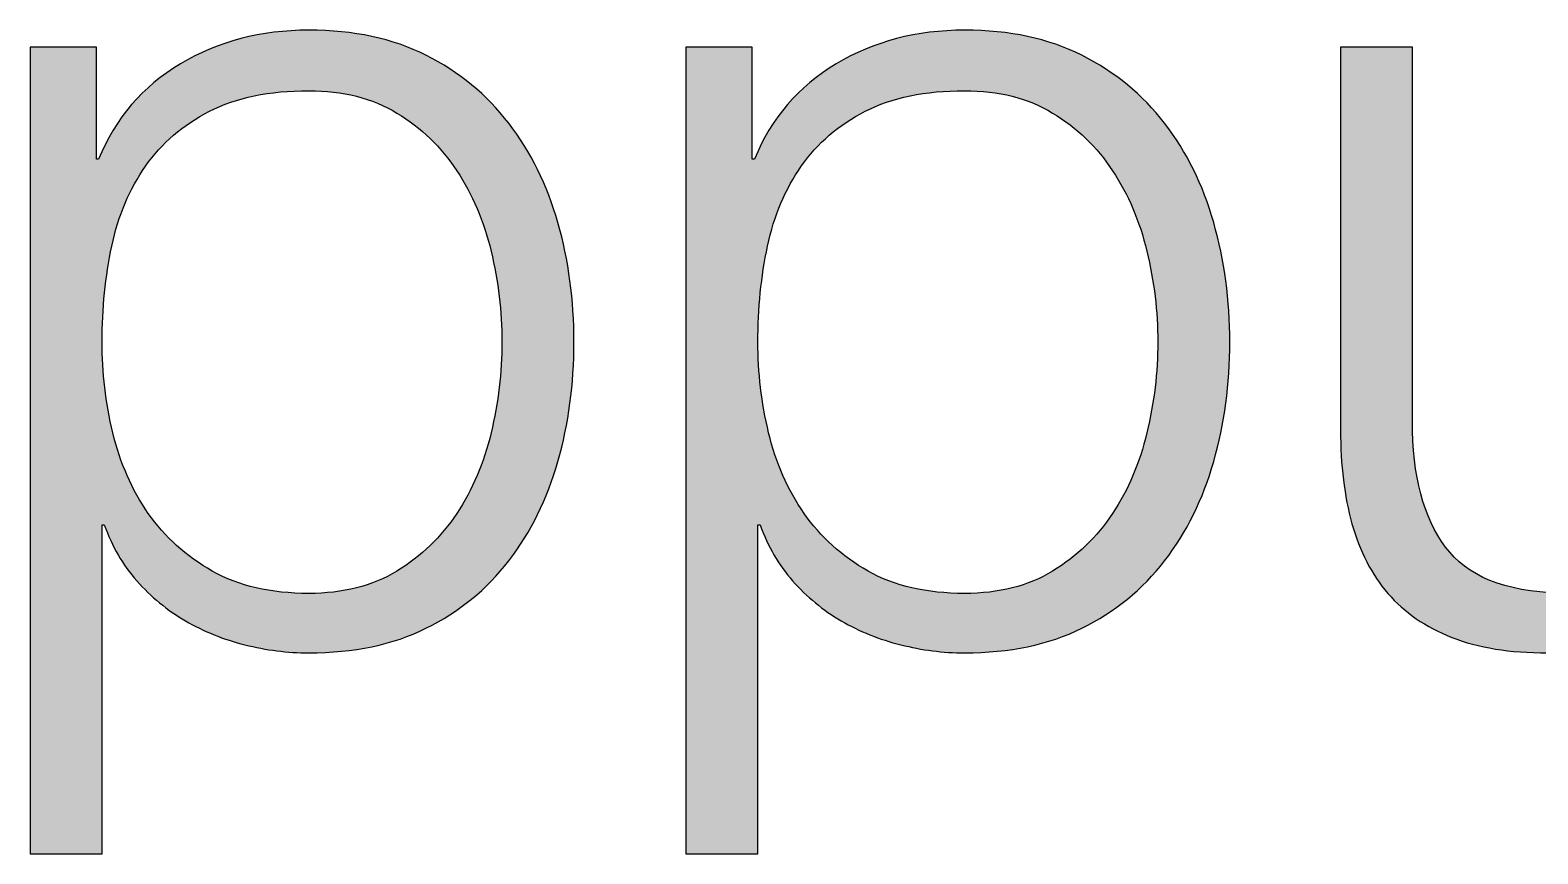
# Paper-space layout 'A3mask' of a CAD drawing. Extents: x 0 to 394, y 0 to 277.
# Drawn here: x 335.856 to 338.363, y 23.775 to 25.145 of the extents above; entities that cross this region are included whole.
import ezdxf
from ezdxf.enums import TextEntityAlignment as Align

# ---------------------------------------------------------------- set-up
doc = ezdxf.new("R2010")
doc.units = 0
doc.layers.get('0').update_dxf_attribs({"linetype": 'CONTINUOUS'})
doc.layers.get('Defpoints').update_dxf_attribs({"linetype": 'CONTINUOUS'})
doc.layers.add('JPP_Mask', color=7, linetype='CONTINUOUS')
doc.styles.add('JPP', font='arial.ttf')

# ---------------------------------------------------------------- blocks, each defined once
blk = doc.blocks.new('A3mask')
at = {"true_color": 0x004a91}
h = blk.add_hatch(color=154, dxfattribs=at)
edge = h.paths.add_edge_path(flags=16)
edge.add_spline(control_points=[(336.6221, 24.777), (336.6101, 24.8268), (336.591, 24.8716), (336.5651, 24.9108), (336.5391, 24.9502), (336.5059, 24.9822), (336.4653, 25.0068), (336.4247, 25.0316), (336.376, 25.0439), (336.319, 25.0439), (336.2531, 25.0439), (336.1981, 25.0326), (336.1538, 25.0096), (336.1093, 24.9869), (336.074, 24.9565), (336.0474, 24.9185), (336.0207, 24.8804), (336.0021, 24.8361), (335.9912, 24.7856), (335.9806, 24.7348), (335.9752, 24.6816), (335.9752, 24.626), (335.9752, 24.5752), (335.981, 24.5248), (335.9931, 24.4747), (336.0051, 24.4246), (336.0249, 24.3801), (336.052, 24.3409), (336.0794, 24.3015), (336.1149, 24.2697), (336.1585, 24.2449), (336.2023, 24.2203), (336.2556, 24.2078), (336.319, 24.2078), (336.376, 24.2078), (336.4247, 24.2203), (336.4653, 24.2449), (336.5059, 24.2697), (336.5391, 24.3015), (336.5651, 24.3409), (336.591, 24.3801), (336.6101, 24.4246), (336.6221, 24.4747), (336.6342, 24.5248), (336.6402, 24.5752), (336.6402, 24.626), (336.6402, 24.6765), (336.6342, 24.7269), (336.6221, 24.777)], knot_values=[0, 0, 0, 0, 1, 1, 1, 2, 2, 2, 3, 3, 3, 4, 4, 4, 5, 5, 5, 6, 6, 6, 7, 7, 7, 8, 8, 8, 9, 9, 9, 10, 10, 10, 11, 11, 11, 12, 12, 12, 13, 13, 13, 14, 14, 14, 15, 15, 15, 16, 16, 16, 16], degree=3, periodic=0)
edge = h.paths.add_edge_path()
edge.add_spline(control_points=[(335.9657, 25.1161), (335.9657, 25.1161), (335.9657, 24.9298), (335.9657, 24.9298), (335.9657, 24.9298), (335.9694, 24.9298), (335.9694, 24.9298), (335.9973, 24.9982), (336.0425, 25.0511), (336.1053, 25.0885), (336.168, 25.1258), (336.2392, 25.1446), (336.319, 25.1446), (336.3939, 25.1446), (336.4586, 25.1307), (336.5138, 25.1029), (336.569, 25.075), (336.6149, 25.0372), (336.6516, 24.9897), (336.6882, 24.9423), (336.7156, 24.8871), (336.7332, 24.8245), (336.7511, 24.7617), (336.7599, 24.6956), (336.7599, 24.626), (336.7599, 24.5562), (336.7511, 24.4901), (336.7332, 24.4272), (336.7156, 24.3646), (336.6882, 24.3096), (336.6516, 24.262), (336.6149, 24.2145), (336.569, 24.1772), (336.5138, 24.1498), (336.4586, 24.1226), (336.3939, 24.109), (336.319, 24.109), (336.2835, 24.109), (336.248, 24.1136), (336.2127, 24.1224), (336.1773, 24.1312), (336.1443, 24.1445), (336.1139, 24.1623), (336.0835, 24.1799), (336.0564, 24.2022), (336.033, 24.2286), (336.0096, 24.2553), (335.9917, 24.2864), (335.9789, 24.3219), (335.9789, 24.3219), (335.9752, 24.3219), (335.9752, 24.3219), (335.9752, 24.3219), (335.9752, 23.7747), (335.9752, 23.7747), (335.9752, 23.7747), (335.8555, 23.7747), (335.8555, 23.7747), (335.8555, 23.7747), (335.8555, 25.1161), (335.8555, 25.1161), (335.8555, 25.1161), (335.9657, 25.1161), (335.9657, 25.1161)], knot_values=[0, 0, 0, 0, 1, 1, 1, 2, 2, 2, 3, 3, 3, 4, 4, 4, 5, 5, 5, 6, 6, 6, 7, 7, 7, 8, 8, 8, 9, 9, 9, 10, 10, 10, 11, 11, 11, 12, 12, 12, 13, 13, 13, 14, 14, 14, 15, 15, 15, 16, 16, 16, 17, 17, 17, 18, 18, 18, 19, 19, 19, 20, 20, 20, 21, 21, 21, 21], degree=3, periodic=0)
h = blk.add_hatch(color=154, dxfattribs=at)
edge = h.paths.add_edge_path(flags=16)
edge.add_spline(control_points=[(337.7127, 24.777), (337.7007, 24.8268), (337.6817, 24.8716), (337.6557, 24.9108), (337.6297, 24.9502), (337.5965, 24.9822), (337.5559, 25.0068), (337.5153, 25.0316), (337.4666, 25.0439), (337.4096, 25.0439), (337.3437, 25.0439), (337.2887, 25.0326), (337.2444, 25.0096), (337.1999, 24.9869), (337.1646, 24.9565), (337.138, 24.9185), (337.1113, 24.8804), (337.0927, 24.8361), (337.0818, 24.7856), (337.0712, 24.7348), (337.0658, 24.6816), (337.0658, 24.626), (337.0658, 24.5752), (337.0716, 24.5248), (337.0837, 24.4747), (337.0958, 24.4246), (337.1155, 24.3801), (337.1426, 24.3409), (337.17, 24.3015), (337.2055, 24.2697), (337.2491, 24.2449), (337.2929, 24.2203), (337.3463, 24.2078), (337.4096, 24.2078), (337.4666, 24.2078), (337.5153, 24.2203), (337.5559, 24.2449), (337.5965, 24.2697), (337.6297, 24.3015), (337.6557, 24.3409), (337.6817, 24.3801), (337.7007, 24.4246), (337.7127, 24.4747), (337.7248, 24.5248), (337.7308, 24.5752), (337.7308, 24.626), (337.7308, 24.6765), (337.7248, 24.7269), (337.7127, 24.777)], knot_values=[0, 0, 0, 0, 1, 1, 1, 2, 2, 2, 3, 3, 3, 4, 4, 4, 5, 5, 5, 6, 6, 6, 7, 7, 7, 8, 8, 8, 9, 9, 9, 10, 10, 10, 11, 11, 11, 12, 12, 12, 13, 13, 13, 14, 14, 14, 15, 15, 15, 16, 16, 16, 16], degree=3, periodic=0)
edge = h.paths.add_edge_path()
edge.add_spline(control_points=[(337.0563, 25.1161), (337.0563, 25.1161), (337.0563, 24.9298), (337.0563, 24.9298), (337.0563, 24.9298), (337.06, 24.9298), (337.06, 24.9298), (337.0879, 24.9982), (337.1331, 25.0511), (337.196, 25.0885), (337.2586, 25.1258), (337.3298, 25.1446), (337.4096, 25.1446), (337.4845, 25.1446), (337.5492, 25.1307), (337.6044, 25.1029), (337.6596, 25.075), (337.7055, 25.0372), (337.7422, 24.9897), (337.7788, 24.9423), (337.8062, 24.8871), (337.8238, 24.8245), (337.8417, 24.7617), (337.8505, 24.6956), (337.8505, 24.626), (337.8505, 24.5562), (337.8417, 24.4901), (337.8238, 24.4272), (337.8062, 24.3646), (337.7788, 24.3096), (337.7422, 24.262), (337.7055, 24.2145), (337.6596, 24.1772), (337.6044, 24.1498), (337.5492, 24.1226), (337.4845, 24.109), (337.4096, 24.109), (337.3741, 24.109), (337.3386, 24.1136), (337.3033, 24.1224), (337.2679, 24.1312), (337.2349, 24.1445), (337.2045, 24.1623), (337.1742, 24.1799), (337.147, 24.2022), (337.1236, 24.2286), (337.1002, 24.2553), (337.0823, 24.2864), (337.0695, 24.3219), (337.0695, 24.3219), (337.0658, 24.3219), (337.0658, 24.3219), (337.0658, 24.3219), (337.0658, 23.7747), (337.0658, 23.7747), (337.0658, 23.7747), (336.9462, 23.7747), (336.9462, 23.7747), (336.9462, 23.7747), (336.9462, 25.1161), (336.9462, 25.1161), (336.9462, 25.1161), (337.0563, 25.1161), (337.0563, 25.1161)], knot_values=[0, 0, 0, 0, 1, 1, 1, 2, 2, 2, 3, 3, 3, 4, 4, 4, 5, 5, 5, 6, 6, 6, 7, 7, 7, 8, 8, 8, 9, 9, 9, 10, 10, 10, 11, 11, 11, 12, 12, 12, 13, 13, 13, 14, 14, 14, 15, 15, 15, 16, 16, 16, 17, 17, 17, 18, 18, 18, 19, 19, 19, 20, 20, 20, 21, 21, 21, 21], degree=3, periodic=0)
h = blk.add_hatch(color=154, dxfattribs=at)
edge = h.paths.add_edge_path()
edge.add_spline(control_points=[(338.8309, 24.1356), (338.8309, 24.1357), (338.8309, 24.3808), (338.8309, 24.6259)], knot_values=[19.49999, 19.49999, 19.49999, 19.49999, 19.99998, 19.99998, 19.99998, 19.99998], degree=3, periodic=0)
edge.add_spline(control_points=[(338.8309, 24.6259), (338.8309, 24.871), (338.8309, 25.1161), (338.8309, 25.1161), (338.8309, 25.1161), (338.8309, 25.1161), (338.8309, 25.1161)], knot_values=[18.999023, 18.999023, 18.999023, 18.999023, 19.499013, 19.499013, 19.499013, 19.49999, 19.49999, 19.49999, 19.49999], degree=3, periodic=0)
edge.add_spline(control_points=[(338.8258, 25.1161), (338.8242, 25.1161), (338.8222, 25.1161), (338.8199, 25.1161)], knot_values=[18.812504, 18.812504, 18.812504, 18.812504, 18.875002, 18.875002, 18.875002, 18.875002], degree=3, periodic=0)
edge.add_spline(control_points=[(338.8199, 25.1161), (338.8176, 25.1161), (338.815, 25.1161), (338.8122, 25.1161)], knot_values=[18.750005, 18.750005, 18.750005, 18.750005, 18.812504, 18.812504, 18.812504, 18.812504], degree=3, periodic=0)
edge.add_spline(control_points=[(338.8122, 25.1161), (338.8066, 25.1161), (338.8001, 25.1161), (338.7931, 25.1161)], knot_values=[18.625007, 18.625007, 18.625007, 18.625007, 18.750005, 18.750005, 18.750005, 18.750005], degree=3, periodic=0)
edge.add_spline(control_points=[(338.7931, 25.1161), (338.7861, 25.1161), (338.7786, 25.1161), (338.7711, 25.1161)], knot_values=[18.50001, 18.50001, 18.50001, 18.50001, 18.625007, 18.625007, 18.625007, 18.625007], degree=3, periodic=0)
edge.add_spline(control_points=[(338.7711, 25.1161), (338.7561, 25.1161), (338.7412, 25.1161), (338.73, 25.1161)], knot_values=[18.250015, 18.250015, 18.250015, 18.250015, 18.50001, 18.50001, 18.50001, 18.50001], degree=3, periodic=0)
edge.add_spline(control_points=[(338.73, 25.1161), (338.7187, 25.1161), (338.7113, 25.1161), (338.7113, 25.1161), (338.7113, 25.1161), (338.7113, 25.1161), (338.7113, 25.1161)], knot_values=[17.999532, 17.999532, 17.999532, 17.999532, 18.249547, 18.249547, 18.249547, 18.250015, 18.250015, 18.250015, 18.250015], degree=3, periodic=0)
edge.add_spline(control_points=[(338.7113, 25.1103), (338.7113, 25.1084), (338.7113, 25.1061), (338.7113, 25.1034)], knot_values=[17.906272, 17.906272, 17.906272, 17.906272, 17.937521, 17.937521, 17.937521, 17.937521], degree=3, periodic=0)
edge.add_spline(control_points=[(338.7113, 25.1034), (338.7113, 25.1006), (338.7113, 25.0975), (338.7113, 25.094)], knot_values=[17.875022, 17.875022, 17.875022, 17.875022, 17.906272, 17.906272, 17.906272, 17.906272], degree=3, periodic=0)
edge.add_spline(control_points=[(338.7113, 25.094), (338.7113, 25.0869), (338.7113, 25.0784), (338.7113, 25.0686)], knot_values=[17.812524, 17.812524, 17.812524, 17.812524, 17.875022, 17.875022, 17.875022, 17.875022], degree=3, periodic=0)
edge.add_spline(control_points=[(338.7113, 25.0686), (338.7113, 25.0588), (338.7113, 25.0477), (338.7113, 25.0356)], knot_values=[17.750025, 17.750025, 17.750025, 17.750025, 17.812524, 17.812524, 17.812524, 17.812524], degree=3, periodic=0)
edge.add_spline(control_points=[(338.7113, 25.0356), (338.7113, 25.0115), (338.7113, 24.9833), (338.7113, 24.9532)], knot_values=[17.625028, 17.625028, 17.625028, 17.625028, 17.750025, 17.750025, 17.750025, 17.750025], degree=3, periodic=0)
edge.add_spline(control_points=[(338.7113, 24.9532), (338.7113, 24.923), (338.7113, 24.8908), (338.7113, 24.8586)], knot_values=[17.50003, 17.50003, 17.50003, 17.50003, 17.625028, 17.625028, 17.625028, 17.625028], degree=3, periodic=0)
edge.add_spline(control_points=[(338.7113, 24.8586), (338.7113, 24.7943), (338.7113, 24.7299), (338.7113, 24.6816)], knot_values=[17.250035, 17.250035, 17.250035, 17.250035, 17.50003, 17.50003, 17.50003, 17.50003], degree=3, periodic=0)
edge.add_spline(control_points=[(338.7113, 24.6816), (338.7113, 24.6333), (338.7113, 24.6012), (338.7113, 24.6012), (338.7113, 24.5517), (338.7055, 24.5033), (338.6941, 24.4557)], knot_values=[16, 16, 16, 16, 16.250035, 16.250035, 16.250035, 17.250035, 17.250035, 17.250035, 17.250035], degree=3, periodic=0)
edge.add_spline(control_points=[(338.6941, 24.4557), (338.6827, 24.4084), (338.6649, 24.3662), (338.641, 24.3295)], knot_values=[15, 15, 15, 15, 16, 16, 16, 16], degree=3, periodic=0)
edge.add_spline(control_points=[(338.641, 24.3295), (338.6169, 24.2927), (338.5865, 24.2632), (338.5496, 24.2412)], knot_values=[14, 14, 14, 14, 15, 15, 15, 15], degree=3, periodic=0)
edge.add_spline(control_points=[(338.5496, 24.2412), (338.5129, 24.2189), (338.4686, 24.2078), (338.4167, 24.2078)], knot_values=[13, 13, 13, 13, 14, 14, 14, 14], degree=3, periodic=0)
edge.add_spline(control_points=[(338.4167, 24.2078), (338.3216, 24.2078), (338.2548, 24.2307), (338.2163, 24.2762)], knot_values=[12, 12, 12, 12, 13, 13, 13, 13], degree=3, periodic=0)
edge.add_spline(control_points=[(338.2163, 24.2762), (338.1776, 24.3219), (338.1569, 24.3889), (338.1544, 24.4778)], knot_values=[11, 11, 11, 11, 12, 12, 12, 12], degree=3, periodic=0)
edge.add_spline(control_points=[(338.1544, 24.4778), (338.1544, 24.4778), (338.1544, 25.1161), (338.1544, 25.1161), (338.1544, 25.1161), (338.1244, 25.1161), (338.0945, 25.1161)], knot_values=[9.5, 9.5, 9.5, 9.5, 10.5, 10.5, 10.5, 11, 11, 11, 11], degree=3, periodic=0)
edge.add_spline(control_points=[(338.0945, 25.1161), (338.0646, 25.1161), (338.0347, 25.1161), (338.0347, 25.1161), (338.0347, 25.1161), (338.0347, 24.957), (338.0347, 24.7978)], knot_values=[8.5, 8.5, 8.5, 8.5, 9, 9, 9, 9.5, 9.5, 9.5, 9.5], degree=3, periodic=0)
edge.add_spline(control_points=[(338.0347, 24.7978), (338.0347, 24.6387), (338.0347, 24.4796), (338.0347, 24.4796), (338.0347, 24.4212), (338.0412, 24.3694), (338.0537, 24.3237)], knot_values=[7, 7, 7, 7, 7.5, 7.5, 7.5, 8.5, 8.5, 8.5, 8.5], degree=3, periodic=0)
edge.add_spline(control_points=[(338.0537, 24.3237), (338.0664, 24.2781), (338.0864, 24.2396), (338.1135, 24.2078)], knot_values=[6, 6, 6, 6, 7, 7, 7, 7], degree=3, periodic=0)
edge.add_spline(control_points=[(338.1135, 24.2078), (338.1409, 24.1762), (338.1764, 24.1519), (338.22, 24.1347), (338.2636, 24.1175), (338.3165, 24.109), (338.3786, 24.109)], knot_values=[4, 4, 4, 4, 5, 5, 5, 6, 6, 6, 6], degree=3, periodic=0)
edge.add_spline(control_points=[(338.3786, 24.109), (338.4522, 24.109), (338.519, 24.1264), (338.579, 24.1614)], knot_values=[3, 3, 3, 3, 4, 4, 4, 4], degree=3, periodic=0)
edge.add_spline(control_points=[(338.579, 24.1614), (338.6394, 24.1962), (338.6853, 24.2465), (338.7168, 24.3124)], knot_values=[2, 2, 2, 2, 3, 3, 3, 3], degree=3, periodic=0)
edge.add_spline(control_points=[(338.7208, 24.3124), (338.7208, 24.3124), (338.7208, 24.2682), (338.7208, 24.224)], knot_values=[0.5, 0.5, 0.5, 0.5, 1, 1, 1, 1], degree=3, periodic=0)
edge.add_spline(control_points=[(338.7208, 24.224), (338.7208, 24.1798), (338.7208, 24.1356), (338.7208, 24.1356), (338.7208, 24.1356), (338.7277, 24.1356), (338.738, 24.1356)], knot_values=[20.749965, 20.749965, 20.749965, 20.749965, 21.249965, 21.249965, 21.249965, 21.5, 21.5, 21.5, 21.5], degree=3, periodic=0)
edge.add_spline(control_points=[(338.738, 24.1356), (338.7483, 24.1356), (338.7621, 24.1356), (338.7759, 24.1356)], knot_values=[20.49997, 20.49997, 20.49997, 20.49997, 20.749965, 20.749965, 20.749965, 20.749965], degree=3, periodic=0)
edge.add_spline(control_points=[(338.7759, 24.1356), (338.7827, 24.1356), (338.7896, 24.1356), (338.7961, 24.1356)], knot_values=[20.374972, 20.374972, 20.374972, 20.374972, 20.49997, 20.49997, 20.49997, 20.49997], degree=3, periodic=0)
edge.add_spline(control_points=[(338.7961, 24.1356), (338.8025, 24.1356), (338.8086, 24.1356), (338.8137, 24.1356)], knot_values=[20.249975, 20.249975, 20.249975, 20.249975, 20.374972, 20.374972, 20.374972, 20.374972], degree=3, periodic=0)
edge.add_spline(control_points=[(338.8208, 24.1356), (338.8229, 24.1356), (338.8247, 24.1356), (338.8262, 24.1356)], knot_values=[20.124977, 20.124977, 20.124977, 20.124977, 20.187476, 20.187476, 20.187476, 20.187476], degree=3, periodic=0)
edge.add_spline(control_points=[(338.8309, 24.1356), (338.8309, 24.1356), (338.8309, 24.1356), (338.8309, 24.1356), (338.8309, 24.1356), (338.8309, 24.1356), (338.8309, 24.1356)], knot_values=[19.99998, 19.99998, 19.99998, 19.99998, 20, 20, 20, 20.001445, 20.001445, 20.001445, 20.001445], degree=3, periodic=0)
at = {"layer": 'Defpoints', "color": 154, "true_color": 0x004a91}
for points, knots in [([(335.9657, 25.1161), (335.9657, 25.1161), (335.9657, 24.9298), (335.9657, 24.9298), (335.9657, 24.9298), (335.9694, 24.9298), (335.9694, 24.9298), (335.9973, 24.9982), (336.0425, 25.0511), (336.1053, 25.0885), (336.168, 25.1258), (336.2392, 25.1446), (336.319, 25.1446), (336.3939, 25.1446), (336.4586, 25.1307), (336.5138, 25.1029), (336.569, 25.075), (336.6149, 25.0372), (336.6516, 24.9897), (336.6882, 24.9423), (336.7156, 24.8871), (336.7332, 24.8245), (336.7511, 24.7617), (336.7599, 24.6956), (336.7599, 24.626), (336.7599, 24.5562), (336.7511, 24.4901), (336.7332, 24.4272), (336.7156, 24.3646), (336.6882, 24.3096), (336.6516, 24.262), (336.6149, 24.2145), (336.569, 24.1772), (336.5138, 24.1498), (336.4586, 24.1226), (336.3939, 24.109), (336.319, 24.109), (336.2835, 24.109), (336.248, 24.1136), (336.2127, 24.1224), (336.1773, 24.1312), (336.1443, 24.1445), (336.1139, 24.1623), (336.0835, 24.1799), (336.0564, 24.2022), (336.033, 24.2286), (336.0096, 24.2553), (335.9917, 24.2864), (335.9789, 24.3219), (335.9789, 24.3219), (335.9752, 24.3219), (335.9752, 24.3219), (335.9752, 24.3219), (335.9752, 23.7747), (335.9752, 23.7747), (335.9752, 23.7747), (335.8555, 23.7747), (335.8555, 23.7747), (335.8555, 23.7747), (335.8555, 25.1161), (335.8555, 25.1161), (335.8555, 25.1161), (335.9657, 25.1161), (335.9657, 25.1161)], [0, 0, 0, 0, 1, 1, 1, 2, 2, 2, 3, 3, 3, 4, 4, 4, 5, 5, 5, 6, 6, 6, 7, 7, 7, 8, 8, 8, 9, 9, 9, 10, 10, 10, 11, 11, 11, 12, 12, 12, 13, 13, 13, 14, 14, 14, 15, 15, 15, 16, 16, 16, 17, 17, 17, 18, 18, 18, 19, 19, 19, 20, 20, 20, 21, 21, 21, 21]), ([(337.0563, 25.1161), (337.0563, 25.1161), (337.0563, 24.9298), (337.0563, 24.9298), (337.0563, 24.9298), (337.06, 24.9298), (337.06, 24.9298), (337.0879, 24.9982), (337.1331, 25.0511), (337.196, 25.0885), (337.2586, 25.1258), (337.3298, 25.1446), (337.4096, 25.1446), (337.4845, 25.1446), (337.5492, 25.1307), (337.6044, 25.1029), (337.6596, 25.075), (337.7055, 25.0372), (337.7422, 24.9897), (337.7788, 24.9423), (337.8062, 24.8871), (337.8238, 24.8245), (337.8417, 24.7617), (337.8505, 24.6956), (337.8505, 24.626), (337.8505, 24.5562), (337.8417, 24.4901), (337.8238, 24.4272), (337.8062, 24.3646), (337.7788, 24.3096), (337.7422, 24.262), (337.7055, 24.2145), (337.6596, 24.1772), (337.6044, 24.1498), (337.5492, 24.1226), (337.4845, 24.109), (337.4096, 24.109), (337.3741, 24.109), (337.3386, 24.1136), (337.3033, 24.1224), (337.2679, 24.1312), (337.2349, 24.1445), (337.2045, 24.1623), (337.1742, 24.1799), (337.147, 24.2022), (337.1236, 24.2286), (337.1002, 24.2553), (337.0823, 24.2864), (337.0695, 24.3219), (337.0695, 24.3219), (337.0658, 24.3219), (337.0658, 24.3219), (337.0658, 24.3219), (337.0658, 23.7747), (337.0658, 23.7747), (337.0658, 23.7747), (336.9462, 23.7747), (336.9462, 23.7747), (336.9462, 23.7747), (336.9462, 25.1161), (336.9462, 25.1161), (336.9462, 25.1161), (337.0563, 25.1161), (337.0563, 25.1161)], [0, 0, 0, 0, 1, 1, 1, 2, 2, 2, 3, 3, 3, 4, 4, 4, 5, 5, 5, 6, 6, 6, 7, 7, 7, 8, 8, 8, 9, 9, 9, 10, 10, 10, 11, 11, 11, 12, 12, 12, 13, 13, 13, 14, 14, 14, 15, 15, 15, 16, 16, 16, 17, 17, 17, 18, 18, 18, 19, 19, 19, 20, 20, 20, 21, 21, 21, 21]), ([(338.7208, 24.1356), (338.7208, 24.1356), (338.7208, 24.3124), (338.7208, 24.3124), (338.7208, 24.3124), (338.7168, 24.3124), (338.7168, 24.3124), (338.6853, 24.2465), (338.6394, 24.1962), (338.579, 24.1614), (338.519, 24.1264), (338.4522, 24.109), (338.3786, 24.109), (338.3165, 24.109), (338.2636, 24.1175), (338.22, 24.1347), (338.1764, 24.1519), (338.1409, 24.1762), (338.1135, 24.2078), (338.0864, 24.2396), (338.0664, 24.2781), (338.0537, 24.3237), (338.0412, 24.3694), (338.0347, 24.4212), (338.0347, 24.4796), (338.0347, 24.4796), (338.0347, 25.1161), (338.0347, 25.1161), (338.0347, 25.1161), (338.1544, 25.1161), (338.1544, 25.1161), (338.1544, 25.1161), (338.1544, 24.4778), (338.1544, 24.4778), (338.1569, 24.3889), (338.1776, 24.3219), (338.2163, 24.2762), (338.2548, 24.2307), (338.3216, 24.2078), (338.4167, 24.2078), (338.4686, 24.2078), (338.5129, 24.2189), (338.5496, 24.2412), (338.5865, 24.2632), (338.6169, 24.2927), (338.641, 24.3295), (338.6649, 24.3662), (338.6827, 24.4084), (338.6941, 24.4557), (338.7055, 24.5033), (338.7113, 24.5517), (338.7113, 24.6012), (338.7113, 24.6012), (338.7113, 25.1161), (338.7113, 25.1161), (338.7113, 25.1161), (338.8309, 25.1161), (338.8309, 25.1161), (338.8309, 25.1161), (338.8309, 24.1356), (338.8309, 24.1356), (338.8309, 24.1356), (338.7208, 24.1356), (338.7208, 24.1356)], [0, 0, 0, 0, 1, 1, 1, 2, 2, 2, 3, 3, 3, 4, 4, 4, 5, 5, 5, 6, 6, 6, 7, 7, 7, 8, 8, 8, 9, 9, 9, 10, 10, 10, 11, 11, 11, 12, 12, 12, 13, 13, 13, 14, 14, 14, 15, 15, 15, 16, 16, 16, 17, 17, 17, 18, 18, 18, 19, 19, 19, 20, 20, 20, 21, 21, 21, 21]), ([(336.6221, 24.777), (336.6101, 24.8268), (336.591, 24.8716), (336.5651, 24.9108), (336.5391, 24.9502), (336.5059, 24.9822), (336.4653, 25.0068), (336.4247, 25.0316), (336.376, 25.0439), (336.319, 25.0439), (336.2531, 25.0439), (336.1981, 25.0326), (336.1538, 25.0096), (336.1093, 24.9869), (336.074, 24.9565), (336.0474, 24.9185), (336.0207, 24.8804), (336.0021, 24.8361), (335.9912, 24.7856), (335.9806, 24.7348), (335.9752, 24.6816), (335.9752, 24.626), (335.9752, 24.5752), (335.981, 24.5248), (335.9931, 24.4747), (336.0051, 24.4246), (336.0249, 24.3801), (336.052, 24.3409), (336.0794, 24.3015), (336.1149, 24.2697), (336.1585, 24.2449), (336.2023, 24.2203), (336.2556, 24.2078), (336.319, 24.2078), (336.376, 24.2078), (336.4247, 24.2203), (336.4653, 24.2449), (336.5059, 24.2697), (336.5391, 24.3015), (336.5651, 24.3409), (336.591, 24.3801), (336.6101, 24.4246), (336.6221, 24.4747), (336.6342, 24.5248), (336.6402, 24.5752), (336.6402, 24.626), (336.6402, 24.6765), (336.6342, 24.7269), (336.6221, 24.777)], [0, 0, 0, 0, 1, 1, 1, 2, 2, 2, 3, 3, 3, 4, 4, 4, 5, 5, 5, 6, 6, 6, 7, 7, 7, 8, 8, 8, 9, 9, 9, 10, 10, 10, 11, 11, 11, 12, 12, 12, 13, 13, 13, 14, 14, 14, 15, 15, 15, 16, 16, 16, 16]), ([(337.7127, 24.777), (337.7007, 24.8268), (337.6817, 24.8716), (337.6557, 24.9108), (337.6297, 24.9502), (337.5965, 24.9822), (337.5559, 25.0068), (337.5153, 25.0316), (337.4666, 25.0439), (337.4096, 25.0439), (337.3437, 25.0439), (337.2887, 25.0326), (337.2444, 25.0096), (337.1999, 24.9869), (337.1646, 24.9565), (337.138, 24.9185), (337.1113, 24.8804), (337.0927, 24.8361), (337.0818, 24.7856), (337.0712, 24.7348), (337.0658, 24.6816), (337.0658, 24.626), (337.0658, 24.5752), (337.0716, 24.5248), (337.0837, 24.4747), (337.0958, 24.4246), (337.1155, 24.3801), (337.1426, 24.3409), (337.17, 24.3015), (337.2055, 24.2697), (337.2491, 24.2449), (337.2929, 24.2203), (337.3463, 24.2078), (337.4096, 24.2078), (337.4666, 24.2078), (337.5153, 24.2203), (337.5559, 24.2449), (337.5965, 24.2697), (337.6297, 24.3015), (337.6557, 24.3409), (337.6817, 24.3801), (337.7007, 24.4246), (337.7127, 24.4747), (337.7248, 24.5248), (337.7308, 24.5752), (337.7308, 24.626), (337.7308, 24.6765), (337.7248, 24.7269), (337.7127, 24.777)], [0, 0, 0, 0, 1, 1, 1, 2, 2, 2, 3, 3, 3, 4, 4, 4, 5, 5, 5, 6, 6, 6, 7, 7, 7, 8, 8, 8, 9, 9, 9, 10, 10, 10, 11, 11, 11, 12, 12, 12, 13, 13, 13, 14, 14, 14, 15, 15, 15, 16, 16, 16, 16])]:
    blk.add_open_spline(points, degree=3, knots=knots, dxfattribs=at)
at = {"color": 7, "style": 'JPP'}
for tag, p in [('Client', (361.62, 56.35)), ('Project1', (361.62, 44.1)), ('Project2', (361.62, 40.425)), ('Project3', (361.62, 36.75)), ('Title1', (361.62, 28.175)), ('Title2', (361.62, 24.5)), ('Title3', (361.62, 20.825)), ('Status', (308.7, 3.675))]:
    blk.add_attdef(tag, text='', height=1.7, dxfattribs=at).set_placement(p, align=Align.MIDDLE_LEFT)
at = {"color": 2, "style": 'JPP'}
for tag, p in [('Scale', (322.175, 12.25)), ('Checked', (366.275, 12.25)), ('Drawn', (344.225, 12.25)), ('Date', (388.325, 12.25))]:
    blk.add_attdef(tag, text='', height=1, dxfattribs=at).set_placement(p, align=Align.MIDDLE_CENTER)
at = {"color": 6, "style": 'JPP'}
for tag, p in [('Ref', (352.8, 3.675)), ('DrgNo.', (373.38, 3.675))]:
    blk.add_attdef(tag, text='', height=2, dxfattribs=at).set_placement(p, align=Align.MIDDLE_LEFT)
blk.add_attdef('Rev', text='', height=2, dxfattribs=at).set_placement((390.1746, 3.675), align=Align.MIDDLE_CENTER)

psp = doc.layouts.new('A3mask')

# ---------------------------------------------------------------- block references
at = {"layer": 'JPP_Mask'}
psp.add_blockref('A3mask', (0, 0), dxfattribs=at)

doc.saveas('drawing.dxf')
